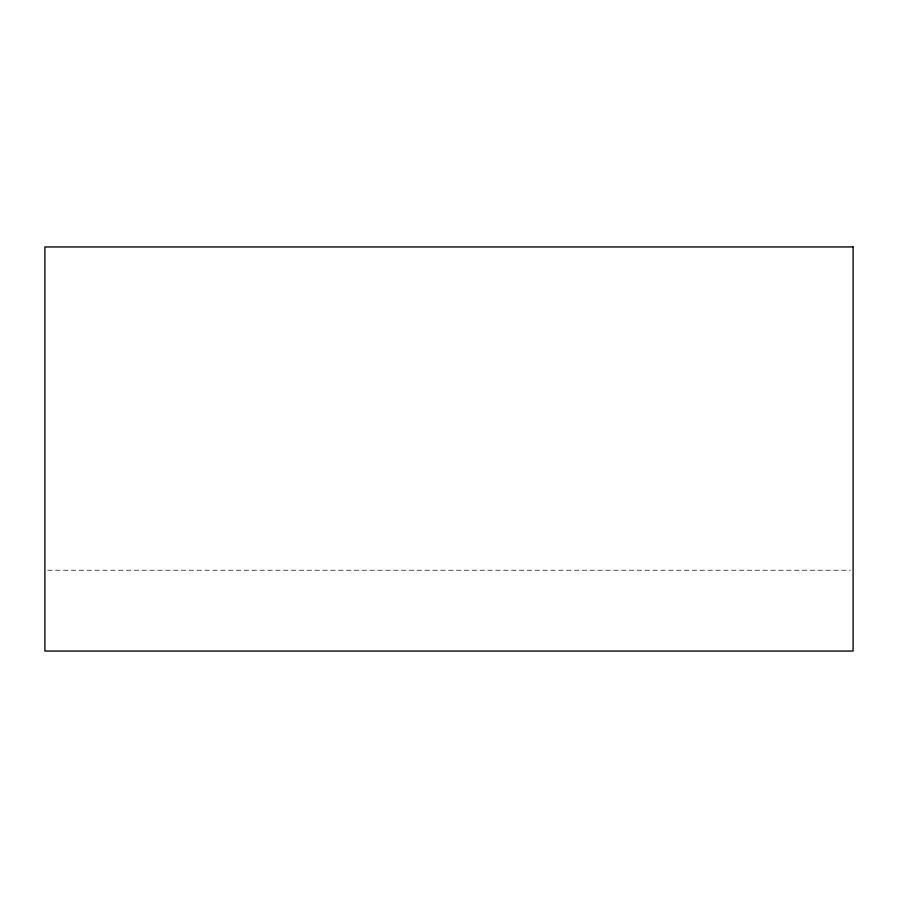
<?xml version="1.0" encoding="UTF-8"?>
<svg xmlns="http://www.w3.org/2000/svg" width="898" height="898" viewBox="0 0 898 898"><rect width="100%" height="100%" fill="white"/><g stroke="black" fill="none" stroke-linecap="round" stroke-linejoin="round"><path stroke-width="0.67" stroke-dasharray="4.49 3.37" d="M47.706 570.23L850.294 570.23"/><path stroke-width="1.35" d="M853.1 246.95L44.9 246.95L44.9 651.05L853.1 651.05L853.1 246.95"/></g></svg>
